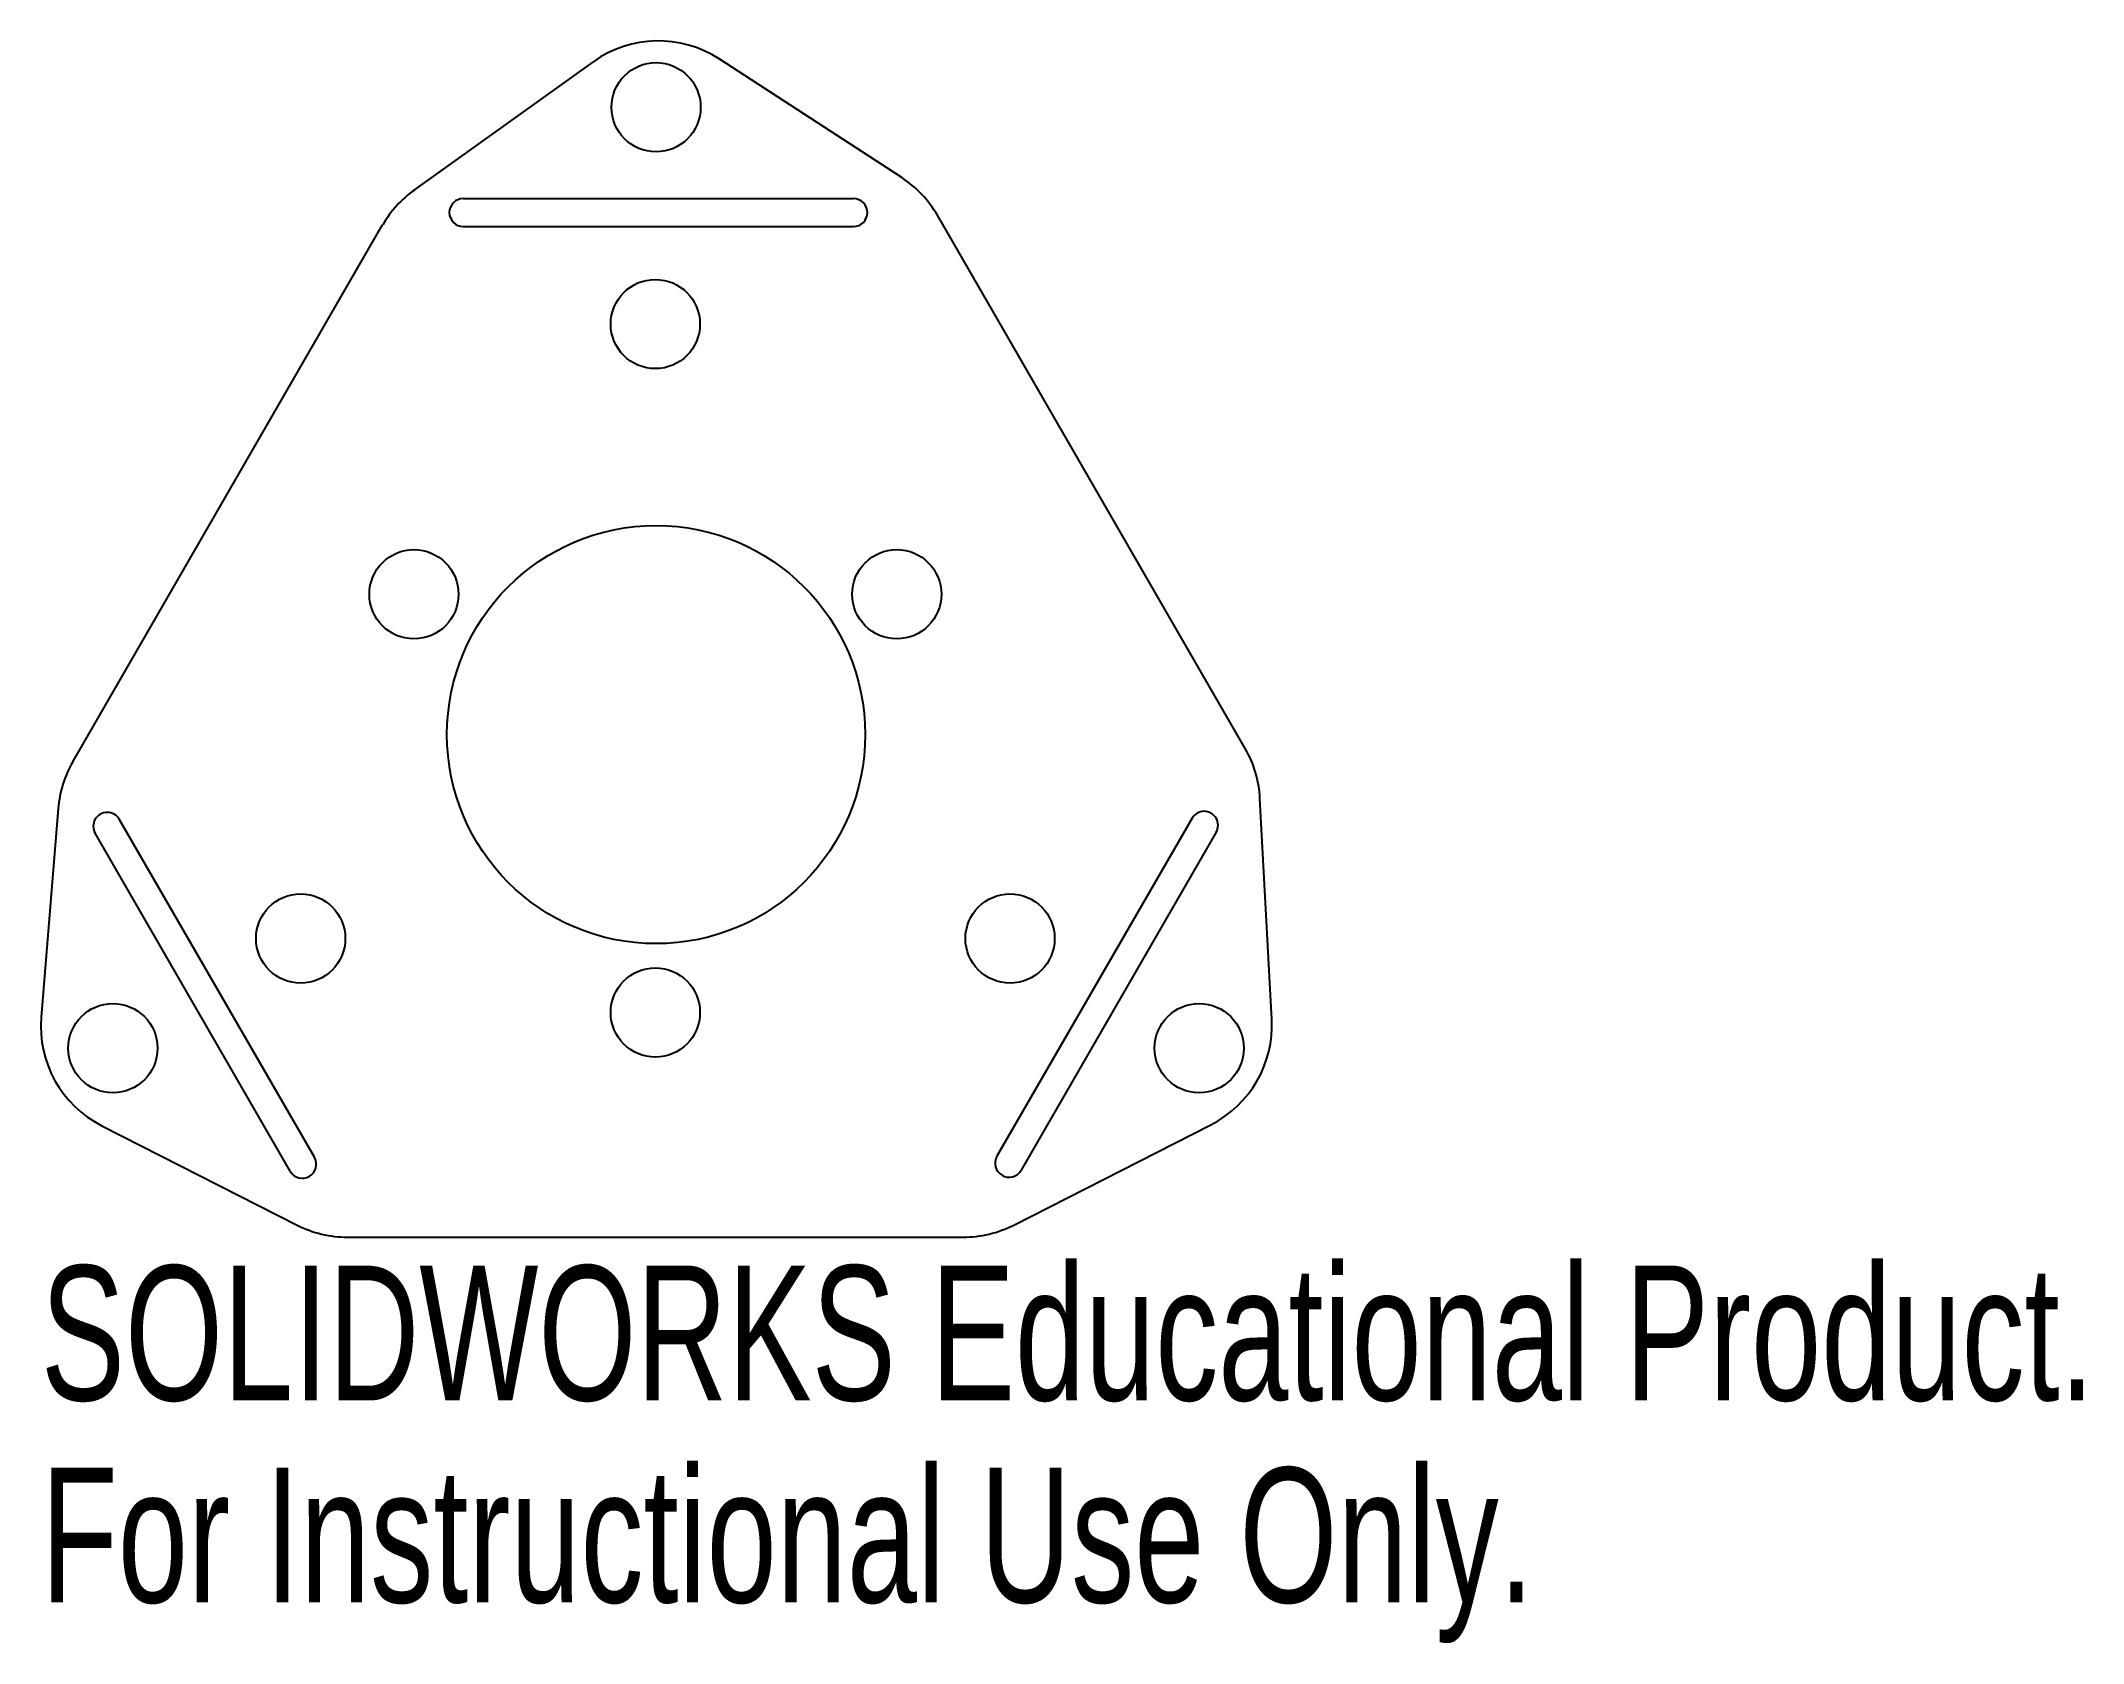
# Model space of a CAD drawing. Header units: millimetres. Extents: x 0.2 to 73.5, y -19.8 to 37.7.
import ezdxf

# ---------------------------------------------------------------- set-up
doc = ezdxf.new("R2010")
doc.units = ezdxf.units.MM
doc.styles.add('SLDTEXTSTYLE0', font='TXT', dxfattribs={"width": 0.7})

msp = doc.modelspace()

# ---------------------------------------------------------------- linework, layer by layer
at = {"color": 7, "linetype": 'Continuous', "lineweight": 25}
for p, q in [((13.603, 32.346), (20.03, 36.948)), ((31.087, 32.791), (24.539, 37.049)), ((15.358, 32.038), (29.358, 32.038)), ((1.35, 11.838), (12.467, 31.094)), ((15.358, 31.038), (29.358, 31.038)), ((43.411, 12.314), (32.37, 31.438)), ((44.362, 2.598), (43.941, 10.526)), ((0.827, 10.162), (0.218, 2.673)), ((10.018, -2.35), (3.018, 9.774)), ((41.505, 9.812), (34.505, -2.312)), ((9.152, -2.85), (2.152, 9.274)), ((42.371, 9.312), (35.371, -2.812)), ((2.391, -1.216), (9.395, -4.779)), ((35.105, -4.779), (42.181, -1.179)), ((11.209, -5.214), (33.291, -5.214))]:
    msp.add_line(p, q, dxfattribs=at)
for centre, radius in [((22.275, 35.314), 1.6), ((22.25, 27.538), 1.6), ((22.275, 12.814), 7.5), ((13.59, 17.846), 1.6), ((30.91, 17.846), 1.6), ((9.526, 5.5), 1.6), ((34.974, 5.5), 1.6), ((22.25, 2.846), 1.6), ((2.79, 1.564), 1.6), ((41.761, 1.564), 1.6)]:
    msp.add_circle(centre, radius, dxfattribs=at)
for centre, radius, start, end in [((22.358, 33.696), 4, 56.96239, 125.60383), ((15.932, 29.094), 4, 125.60383, 150), ((28.906, 29.438), 4, 30, 56.96239), ((15.358, 31.538), 0.5, 90, 270), ((29.358, 31.538), 0.5, 270, 90), ((4.814, 9.838), 4, 150, 175.34829), ((39.947, 10.314), 4, 3.03761, 30), ((2.585, 9.524), 0.5, 30, 210), ((41.938, 9.562), 0.5, 330, 150), ((4.204, 2.349), 4, 175.34829, 243.03761), ((40.368, 2.386), 4, 296.96239, 3.03761), ((9.585, -2.6), 0.5, 210, 30), ((34.938, -2.562), 0.5, 150, 330), ((11.209, -1.214), 4, 243.03761, 270), ((33.291, -1.214), 4, 270, 296.96239)]:
    msp.add_arc(centre, radius, start, end, dxfattribs=at)

# ---------------------------------------------------------------- texts
at = {"color": 7, "linetype": 'Continuous', "char_height": 4.83362, "attachment_point": 1, "style": 'SLDTEXTSTYLE0'}
for s, insert in [('SOLIDWORKS Educational Product.', (0.204, -6.234)), ('For Instructional Use Only.', (0.204, -13.484))]:
    msp.add_mtext(s, dxfattribs=dict(at, insert=insert))

doc.saveas('drawing.dxf')
